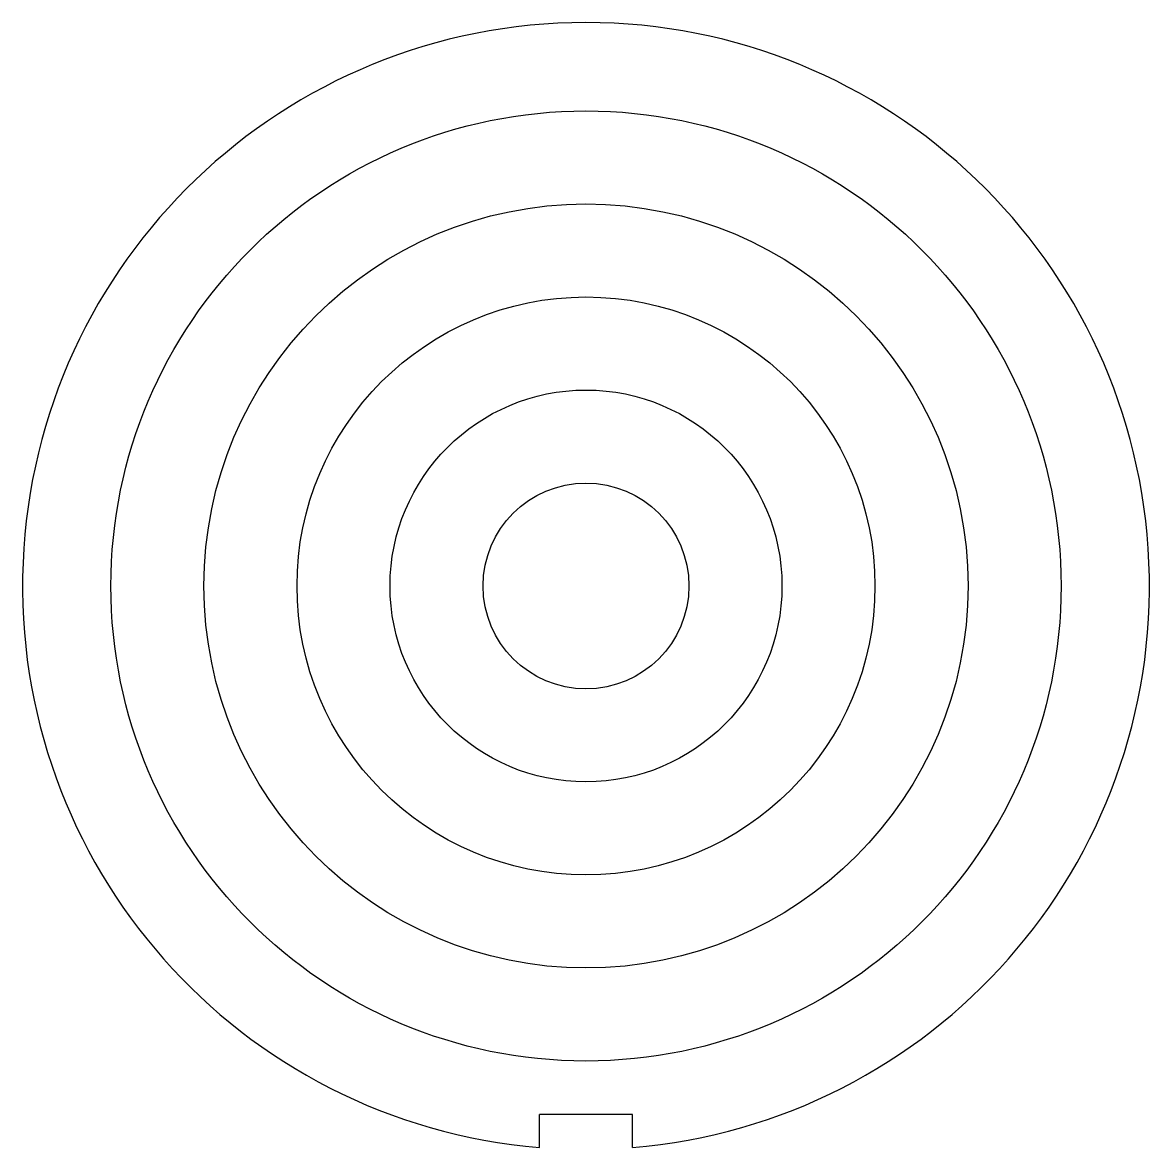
# Model space of a CAD drawing. Header units: millimetres. Extents: x -10151.688 to -10151.5911, y -367.1031 to -367.0064.
import ezdxf

# ---------------------------------------------------------------- set-up
doc = ezdxf.new("R2010")
doc.units = ezdxf.units.MM
doc.layers.add('Tub_esgoto_caixas', color=2, linetype='Continuous')

msp = doc.modelspace()

# ---------------------------------------------------------------- linework, layer by layer
at = {"layer": 'Tub_esgoto_caixas'}
for p, q in [((-10151.63555387244, -367.100284216485), (-10151.64355387244, -367.100284216485)), ((-10151.64355387244, -367.1031188154788), (-10151.64355387244, -367.100284216485)), ((-10151.63555387244, -367.1031188154788), (-10151.63555387244, -367.100284216485))]:
    msp.add_line(p, q, dxfattribs=at)
at = {"layer": 'Tub_esgoto_caixas', "color": 1}
for radius in [0.04085000000832224, 0.03285000000669243, 0.02485000000506261, 0.0168500000034328, 0.008850000001802985]:
    msp.add_circle((-10151.63955387244, -367.0548342164861), radius, dxfattribs=at)
at = {"layer": 'Tub_esgoto_caixas'}
msp.add_arc((-10151.63955387244, -367.0548342164861), 0.04845000000987057, 274.7356919325327, 265.2643080674672, dxfattribs=at)

doc.saveas('drawing.dxf')
